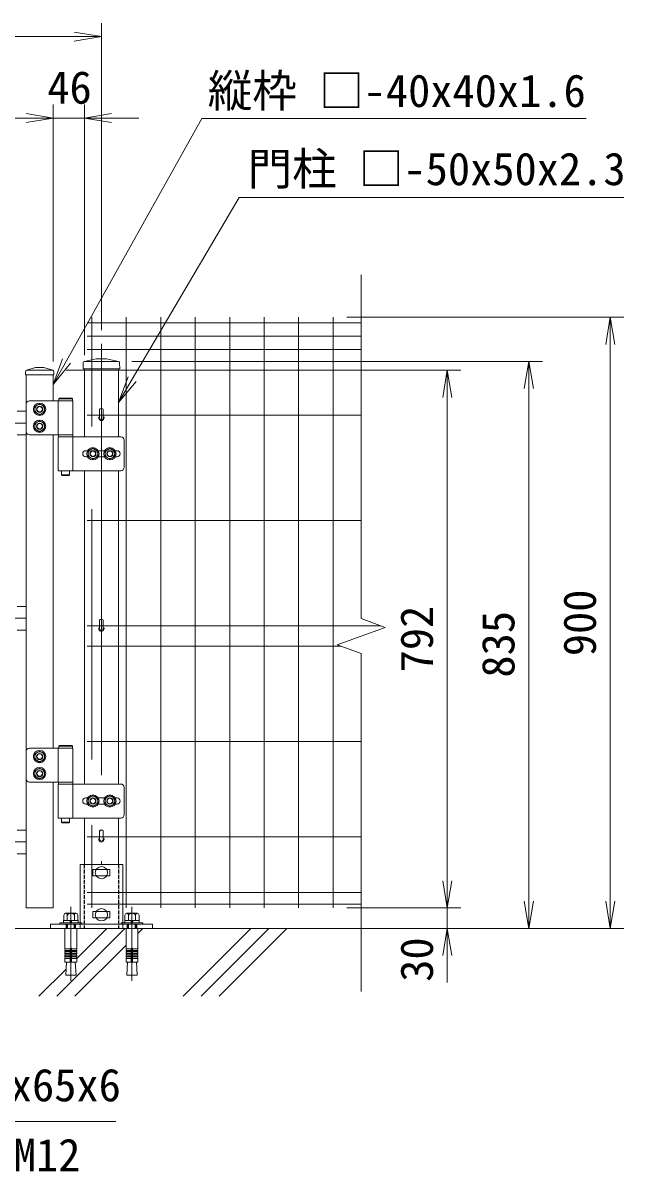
# Model space of a CAD drawing. Units: millimetres, scale not verified. Extents: x -4200 to 4200, y -2970 to 2970.
# Drawn here: x -2399 to -1514, y -119 to 1578 of the extents above; entities that cross this region are included whole.
import ezdxf
from ezdxf.enums import TextEntityAlignment as Align

# ---------------------------------------------------------------- set-up
doc = ezdxf.new("R2010")
doc.units = ezdxf.units.MM
doc.header["$LTSCALE"] = 20
for name, pattern in [('DASHED', [7.5, 6, -1.5]), ('USER1', [50.8, 31.75, -6.35, 6.35, -6.35]), ('USER3', [0.375, 0.25, -0.125])]:
    doc.linetypes.add(name, pattern=pattern)
for name, color, linetype, lineweight in [('0-0_D-STR-TXT', 7, 'Continuous', 9), ('0-1_D-STR3', 3, 'Continuous', 13), ('0-2_D-BMK', 2, 'USER1', 13), ('0-3_D-STR1', 1, 'Continuous', 18), ('0-4_D-STR-DIM', 7, 'Continuous', 9), ('0-5_0', 7, 'Continuous', 9), ('0-7_D-STR2', 7, 'Continuous', 9), ('0-A_D-DCR-HCH', 7, 'Continuous', 9), ('0-B_D-BGD', 7, 'Continuous', 9)]:
    doc.layers.add(name, color=color, linetype=linetype, lineweight=lineweight)
doc.styles.add('ＭＳ ゴシック', font='')
doc.styles.get('ＭＳ ゴシック').set_extended_font_data('MS Gothic')

# ---------------------------------------------------------------- blocks, each defined once
blk = doc.blocks.new('_Open')
at = {"layer": '0-5_0'}
blk.add_line((-20, 3.33), (0, 0), dxfattribs=at)
blk.add_lwpolyline([(-20, -3.33), (0, 0), (-20, 0)], dxfattribs=at)
blk = doc.blocks.new('U59')
at = {"layer": '0-1_D-STR3'}
for p, q in [((18864, 15620), (18844, 15600)), ((19224, 15620), (18864, 15620)), ((19224, 15620), (19244, 15600)), ((17880, 15440), (17880, 14640)), ((19260, 15540), (17980, 15540)), ((18828, 15540), (18828, 14540)), ((19244, 15540), (18844, 15540)), ((19244, 15600), (19244, 15540)), ((19260, 15540), (19260, 14540)), ((17980, 14540), (19260, 14540)), ((18828, 14480), (20668, 14480)), ((18828, 14480), (18828, 13480)), ((18834, 14540), (19254, 14540)), ((18834, 14540), (18834, 14480)), ((18834, 14480), (19254, 14480)), ((19254, 14540), (19254, 14480)), ((19260, 14480), (19260, 13480)), ((20768, 14380), (20768, 13580)), ((19550, 13980), (19550.2, 13980)), ((19640, 14070), (19694.1, 14070)), ((20005.9, 14070), (20194.1, 14070)), ((20505.9, 14070), (20560, 14070)), ((20650, 13980), (20650.2, 13980)), ((19640, 13890), (19694.1, 13890)), ((20005.9, 13890), (20194.1, 13890)), ((20505.9, 13890), (20560, 13890)), ((20668, 13480), (18828, 13480)), ((18924, 13480), (18924, 13360)), ((19164, 13360), (18924, 13360)), ((18944, 13340), (18924, 13360)), ((19144, 13340), (18944, 13340)), ((19144, 13340), (19164, 13360)), ((19164, 13480), (19164, 13360)), ((17880, 5210), (17880, 4410)), ((19260, 5310), (17980, 5310)), ((18828, 5310), (18828, 4310)), ((18864, 5390), (18844, 5370)), ((18844, 5370), (18844, 5310)), ((19244, 5370), (18844, 5370)), ((19244, 5310), (18844, 5310)), ((19224, 5390), (18864, 5390)), ((19224, 5390), (19244, 5370)), ((19244, 5370), (19244, 5310)), ((19260, 5310), (19260, 4310)), ((17980, 4310), (19260, 4310)), ((18828, 4250), (18828, 3250)), ((18828, 4250), (20668, 4250)), ((18834, 4310), (18834, 4250)), ((18834, 4310), (19254, 4310)), ((18834, 4250), (19254, 4250)), ((19254, 4310), (19254, 4250)), ((19260, 4250), (19260, 3250)), ((20768, 4150), (20768, 3350)), ((19550, 3750), (19550.2, 3750)), ((19640, 3840), (19694.1, 3840)), ((20005.9, 3840), (20194.1, 3840)), ((20505.9, 3840), (20560, 3840)), ((20650, 3750), (20650.2, 3750)), ((19640, 3660), (19694.1, 3660)), ((20005.9, 3660), (20194.1, 3660)), ((20505.9, 3660), (20560, 3660)), ((20668, 3250), (18828, 3250)), ((18924, 3250), (18924, 3130)), ((19164, 3250), (19164, 3130))]:
    blk.add_line(p, q, dxfattribs=at)
for points in [[(18280, 15452), (18139.7, 15371), (18139.7, 15209), (18280, 15128), (18420.3, 15209), (18420.3, 15371)], [(18280, 14952), (18139.7, 14871), (18139.7, 14709), (18280, 14628), (18420.3, 14709), (18420.3, 14871)], [(19850, 14142), (19709.7, 14061), (19709.7, 13899), (19850, 13818), (19990.3, 13899), (19990.3, 14061)], [(20350, 14142), (20209.7, 14061), (20209.7, 13899), (20350, 13818), (20490.3, 13899), (20490.3, 14061)], [(18280, 5222), (18139.7, 5141), (18139.7, 4979), (18280, 4898), (18420.3, 4979), (18420.3, 5141)], [(18280, 4722), (18139.7, 4641), (18139.7, 4479), (18280, 4398), (18420.3, 4479), (18420.3, 4641)], [(19850, 3912), (19709.7, 3831), (19709.7, 3669), (19850, 3588), (19990.3, 3669), (19990.3, 3831)], [(20350, 3912), (20209.7, 3831), (20209.7, 3669), (20350, 3588), (20490.3, 3669), (20490.3, 3831)]]:
    blk.add_lwpolyline(points, close=True, dxfattribs=at)
for points in [[(19244, 15600), (18844, 15600), (18844, 15540)], [(19144, 3110), (19164, 3130), (18924, 3130)], [(19144, 3110), (18944, 3110), (18924, 3130)]]:
    blk.add_lwpolyline(points, dxfattribs=at)
for centre, radius in [((18280, 15290), 180), ((18280, 15290), 140.7), ((18280, 15290), 90), ((18280, 15290), 80), ((18280, 14790), 180), ((18280, 14790), 140.7), ((18280, 14790), 90), ((18280, 14790), 80), ((19850, 13980), 180), ((19850, 13980), 140.7), ((19850, 13980), 90), ((19850, 13980), 80), ((20350, 13980), 180), ((20350, 13980), 140.7), ((20350, 13980), 90), ((20350, 13980), 80), ((18280, 5060), 180), ((18280, 5060), 140.7), ((18280, 5060), 90), ((18280, 5060), 80), ((18280, 4560), 180), ((18280, 4560), 140.7), ((18280, 4560), 90), ((18280, 4560), 80), ((19850, 3750), 180), ((19850, 3750), 140.7), ((19850, 3750), 90), ((19850, 3750), 80), ((20350, 3750), 180), ((20350, 3750), 140.7), ((20350, 3750), 90), ((20350, 3750), 80)]:
    blk.add_circle(centre, radius, dxfattribs=at)
for centre, radius, start, end in [((17980, 15440), 100, 90, 180), ((17980, 14640), 100, 180, 270), ((20668, 14380), 100, 0, 90), ((19640, 13980), 90, 90, 180), ((19640, 13980), 90, 180, 270), ((20560, 13980), 90, 0, 90), ((20560, 13980), 90, 270, 0), ((20668, 13580), 100, 270, 0), ((17980, 5210), 100, 90, 180), ((17980, 4410), 100, 180, 270), ((20668, 4150), 100, 0, 90), ((19640, 3750), 90, 90, 180), ((19640, 3750), 90, 180, 270), ((20560, 3750), 90, 0, 90), ((20560, 3750), 90, 270, 0), ((20668, 3350), 100, 270, 0)]:
    blk.add_arc(centre, radius, start, end, dxfattribs=at)
at = {"layer": '0-2_D-BMK'}
for p, q in [((1000, 14885), (17880, 14885)), ((1000, 14885), (17880, 14885)), ((17880, 9135), (1000, 9135)), ((1000, 2544), (17880, 2544))]:
    blk.add_line(p, q, dxfattribs=at)
at = {"layer": '0-3_D-STR1'}
for p, q in [((17860, 16392), (17860, 16300)), ((18700, 16300), (17860, 16300)), ((17880, 16300), (17880, 600)), ((17893.8, 16437.9), (18160, 16520)), ((18659.2, 16440), (17908, 16440)), ((18400, 16520), (18160, 16520)), ((18666.2, 16437.9), (18400, 16520)), ((18680, 16300), (18680, 15540)), ((18700, 16392), (18700, 16300)), ((17880, 15235), (17620, 15235)), ((17880, 14535), (17620, 14535)), ((18680, 14540), (18680, 5310)), ((17880, 9485), (17620, 9485)), ((17880, 8785), (17620, 8785)), ((18680, 4310), (18680, 600)), ((17880, 2894), (17620, 2894)), ((17880, 2194), (17620, 2194)), ((17880, 600), (18680, 600))]:
    blk.add_line(p, q, dxfattribs=at)
for centre, start, end in [((17908, 16392), 90, 180), ((18652, 16392), 0, 72.84994)]:
    blk.add_arc(centre, 48, start, end, dxfattribs=at)
blk = doc.blocks.new('ベースプレート部品\u3000正面図')
at = {"layer": '0-1_D-STR3', "linetype": 'DASHED'}
for p, q in [((16787, 48401.4), (16787, 46521.4)), ((17807, 48401.4), (17807, 46521.4)), ((16257, 46641.4), (16257, 46521.4)), ((16537, 46641.4), (16537, 46521.4)), ((16667, 46641.4), (16667, 46521.4)), ((17927, 46641.4), (17927, 46521.4)), ((18057, 46641.4), (18057, 46521.4)), ((18337, 46641.4), (18337, 46521.4))]:
    blk.add_line(p, q, dxfattribs=at)
at = {"layer": '0-1_D-STR3'}
for p, q in [((17546.8, 48256.4), (17046.7, 48256.4)), ((17046.7, 48256.4), (17046.7, 48066.4)), ((17546.7, 48256.4), (17546.7, 48066.4)), ((17927, 48401.4), (17927, 46641.4)), ((17546.7, 48066.4), (17046.8, 48066.4)), ((17546.8, 47016.4), (17046.7, 47016.4)), ((17046.7, 47016.4), (17046.7, 46826.4)), ((17546.7, 47016.4), (17546.7, 46826.4)), ((15797, 46641.4), (15797, 46521.4)), ((15797, 46641.4), (18797, 46641.4)), ((15797, 46521.4), (18797, 46521.4)), ((17546.7, 46826.4), (17046.8, 46826.4)), ((18797, 46641.4), (18797, 46521.4))]:
    blk.add_line(p, q, dxfattribs=at)
blk.add_lwpolyline([(17927, 48401.4), (16667, 48401.4), (16667, 46641.4)], dxfattribs=at)
blk = doc.blocks.new('MLeader2')
at = {"layer": '0-0_D-STR-TXT'}
blk.add_lwpolyline([(-3219.53, 209.02), (-3085.2, -40.37), (-2310.37, -40.37), (-2262.29, -40.37)], dxfattribs=at)

msp = doc.modelspace()

# ---------------------------------------------------------------- linework, layer by layer
at = {"layer": '0-0_D-STR-TXT'}
for points in [[(-1569.5, 1437.01), (-2135.62, 1437.01), (-2335, 1079.92)], [(-1514.01, 1320.81), (-2080.62, 1320.81), (-2238.2, 1053.21)]]:
    msp.add_lwpolyline(points, dxfattribs=at)
at = {"layer": '0-1_D-STR3'}
for p, q in [((-2286.1, 1008.41), (-2286.1, 996.24)), ((-2280.9, 1008.41), (-2280.9, 996.24)), ((-2286.1, 697.91), (-2286.1, 685.74)), ((-2280.9, 697.91), (-2280.9, 685.74)), ((-2286.1, 387.41), (-2286.1, 375.24)), ((-2280.9, 387.41), (-2280.9, 375.24)), ((-2337.15, 244.24), (-2319.85, 244.24)), ((-2229.85, 244.24), (-2247.15, 244.24))]:
    msp.add_line(p, q, dxfattribs=at)
at = {"layer": '0-1_D-STR3', "lineweight": 18}
for p, q in [((-2317.75, 255.54), (-2339.25, 255.54)), ((-2339.25, 255.54), (-2339.25, 252.54)), ((-2338.89, 263.84), (-2338.89, 255.54)), ((-2338.89, 255.54), (-2318.11, 255.54)), ((-2320.71, 266.34), (-2336.3, 266.34)), ((-2334.5, 266.34), (-2322.5, 266.34)), ((-2333.7, 255.54), (-2333.7, 263.84)), ((-2330, 255.54), (-2329.2, 252.54)), ((-2327, 252.54), (-2327.81, 255.54)), ((-2323.31, 255.54), (-2323.31, 263.84)), ((-2318.11, 255.54), (-2318.11, 263.84)), ((-2317.75, 252.54), (-2317.75, 255.54)), ((-2249.25, 255.54), (-2227.75, 255.54)), ((-2249.25, 252.54), (-2249.25, 255.54)), ((-2248.89, 255.54), (-2248.89, 263.84)), ((-2228.11, 255.54), (-2248.89, 255.54)), ((-2246.29, 266.34), (-2230.7, 266.34)), ((-2232.5, 266.34), (-2244.5, 266.34)), ((-2243.69, 255.54), (-2243.69, 263.84)), ((-2240, 252.54), (-2239.19, 255.54)), ((-2237, 255.54), (-2237.8, 252.54)), ((-2233.3, 255.54), (-2233.3, 263.84)), ((-2228.11, 263.84), (-2228.11, 255.54)), ((-2227.75, 255.54), (-2227.75, 252.54)), ((-2344.5, 252.54), (-2344.5, 250.24)), ((-2312.5, 252.54), (-2344.5, 252.54)), ((-2344.5, 250.24), (-2312.5, 250.24)), ((-2339.25, 252.54), (-2317.75, 252.54)), ((-2337.15, 244.24), (-2337.15, 214.2)), ((-2334.5, 250.24), (-2334.5, 244.24)), ((-2333.42, 244.24), (-2333.42, 250.24)), ((-2323.58, 244.24), (-2323.58, 250.24)), ((-2322.5, 244.24), (-2322.5, 250.24)), ((-2319.85, 244.24), (-2319.85, 214.2)), ((-2312.5, 250.24), (-2312.5, 252.54)), ((-2254.5, 250.24), (-2254.5, 252.54)), ((-2254.5, 252.54), (-2222.5, 252.54)), ((-2222.5, 250.24), (-2254.5, 250.24)), ((-2227.75, 252.54), (-2249.25, 252.54)), ((-2247.15, 244.24), (-2247.15, 214.2)), ((-2244.5, 244.24), (-2244.5, 250.24)), ((-2243.42, 244.24), (-2243.42, 250.24)), ((-2233.58, 244.24), (-2233.58, 250.24)), ((-2232.5, 250.24), (-2232.5, 244.24)), ((-2229.85, 244.24), (-2229.85, 214.2)), ((-2222.5, 252.54), (-2222.5, 250.24)), ((-2329.5, 214.2), (-2337.15, 214.2)), ((-2337.15, 211.7), (-2336.72, 214.16)), ((-2337.15, 211.7), (-2329.5, 211.7)), ((-2337.15, 211.7), (-2337.15, 210.2)), ((-2337.15, 210.2), (-2329.5, 210.2)), ((-2337.15, 207.7), (-2336.72, 210.16)), ((-2337.15, 207.7), (-2329.5, 207.7)), ((-2337.15, 207.7), (-2337.15, 206.2)), ((-2337.15, 206.2), (-2329.5, 206.2)), ((-2337.15, 203.7), (-2336.72, 206.16)), ((-2337.15, 203.7), (-2329.5, 203.7)), ((-2337.15, 203.7), (-2337.15, 202.2)), ((-2329.5, 214.2), (-2329.5, 194.24)), ((-2327.5, 214.2), (-2319.85, 214.2)), ((-2327.5, 214.2), (-2327.5, 194.24)), ((-2319.85, 211.7), (-2327.5, 211.7)), ((-2319.85, 210.2), (-2327.5, 210.2)), ((-2319.85, 207.7), (-2327.5, 207.7)), ((-2319.85, 206.2), (-2327.5, 206.2)), ((-2319.85, 203.7), (-2327.5, 203.7)), ((-2319.85, 211.7), (-2320.29, 214.16)), ((-2319.85, 207.7), (-2320.29, 210.16)), ((-2319.85, 203.7), (-2320.29, 206.16)), ((-2319.85, 211.7), (-2319.85, 210.2)), ((-2319.85, 207.7), (-2319.85, 206.2)), ((-2319.85, 203.7), (-2319.85, 202.2)), ((-2239.5, 214.2), (-2247.15, 214.2)), ((-2247.15, 211.7), (-2246.71, 214.16)), ((-2247.15, 211.7), (-2239.5, 211.7)), ((-2247.15, 211.7), (-2247.15, 210.2)), ((-2247.15, 210.2), (-2239.5, 210.2)), ((-2247.15, 207.7), (-2246.71, 210.16)), ((-2247.15, 207.7), (-2239.5, 207.7)), ((-2247.15, 207.7), (-2247.15, 206.2)), ((-2247.15, 206.2), (-2239.5, 206.2)), ((-2247.15, 203.7), (-2246.71, 206.16)), ((-2247.15, 203.7), (-2239.5, 203.7)), ((-2247.15, 203.7), (-2247.15, 202.2)), ((-2239.5, 214.2), (-2239.5, 194.24)), ((-2237.5, 214.2), (-2237.5, 194.24)), ((-2237.5, 214.2), (-2229.85, 214.2)), ((-2229.85, 211.7), (-2237.5, 211.7)), ((-2229.85, 210.2), (-2237.5, 210.2)), ((-2229.85, 207.7), (-2237.5, 207.7)), ((-2229.85, 206.2), (-2237.5, 206.2)), ((-2229.85, 203.7), (-2237.5, 203.7)), ((-2229.85, 211.7), (-2230.28, 214.16)), ((-2229.85, 207.7), (-2230.28, 210.16)), ((-2229.85, 203.7), (-2230.28, 206.16)), ((-2229.85, 211.7), (-2229.85, 210.2)), ((-2229.85, 207.7), (-2229.85, 206.2)), ((-2229.85, 203.7), (-2229.85, 202.2)), ((-2337.15, 199.74), (-2336.72, 202.2)), ((-2337.15, 202.2), (-2329.5, 202.2)), ((-2337.15, 199.74), (-2329.5, 199.74)), ((-2337.15, 199.74), (-2337.15, 194.24)), ((-2337.15, 194.24), (-2319.85, 194.24)), ((-2335, 194.24), (-2336.08, 175.14)), ((-2319.85, 202.2), (-2327.5, 202.2)), ((-2319.85, 199.74), (-2327.5, 199.74)), ((-2322.01, 194.24), (-2320.92, 175.14)), ((-2319.85, 199.74), (-2320.29, 202.2)), ((-2319.85, 199.74), (-2319.85, 194.24)), ((-2247.15, 202.2), (-2239.5, 202.2)), ((-2247.15, 199.74), (-2246.71, 202.2)), ((-2247.15, 199.74), (-2239.5, 199.74)), ((-2247.15, 199.74), (-2247.15, 194.24)), ((-2229.85, 194.24), (-2247.15, 194.24)), ((-2244.99, 194.24), (-2246.08, 175.14)), ((-2229.85, 202.2), (-2237.5, 202.2)), ((-2229.85, 199.74), (-2237.5, 199.74)), ((-2232, 194.24), (-2230.92, 175.14)), ((-2229.85, 199.74), (-2230.28, 202.2)), ((-2229.85, 199.74), (-2229.85, 194.24)), ((-2320.92, 175.14), (-2336.08, 175.14)), ((-2246.08, 175.14), (-2230.92, 175.14))]:
    msp.add_line(p, q, dxfattribs=at)
at = {"layer": '0-1_D-STR3'}
for centre in [(-2283.5, 326.23), (-2283.5, 264.24)]:
    msp.add_circle(centre, 9, dxfattribs=at)
for centre in [(-2283.5, 996.24), (-2283.5, 685.74), (-2283.5, 375.24)]:
    msp.add_arc(centre, 2.6, 180, 0, dxfattribs=at)
at = {"layer": '0-1_D-STR3', "lineweight": 18}
for centre, radius, start, end in [((-2336.3, 263.74), 2.6, 2.20423, 177.79577), ((-2328.5, 259.69), 6.65, 38.61324, 141.38676), ((-2320.71, 263.74), 2.6, 2.20423, 177.79577), ((-2246.29, 263.74), 2.6, 2.20423, 177.79577), ((-2238.5, 259.69), 6.65, 38.61324, 141.38676), ((-2230.7, 263.74), 2.6, 2.20423, 177.79577), ((-2328.5, 214.2), 1, 0, 180), ((-2238.5, 214.2), 1, 0, 180)]:
    msp.add_arc(centre, radius, start, end, dxfattribs=at)
at = {"layer": '0-1_D-STR3'}
for centre in [(-2283.5, 1008.39), (-2283.5, 697.89), (-2283.5, 387.39), (-2283.5, 386.94)]:
    msp.add_ellipse(centre, major_axis=(-2.6, 0), ratio=0.649974, start_param=3.1415927, end_param=6.2831853, dxfattribs=at)
at = {"layer": '0-2_D-BMK'}
for p, q in [((-2283.5, 1105.04), (-2283.5, 338.24)), ((-2328.5, 276.14), (-2328.5, 167.15)), ((-2238.5, 276.14), (-2238.5, 167.15))]:
    msp.add_line(p, q, dxfattribs=at)
at = {"layer": '0-3_D-STR1'}
for p, q in [((-2310.34, 1077.24), (-2310.5, 1068.24)), ((-2291, 1083.24), (-2308.79, 1079.15)), ((-2308.41, 1079.24), (-2258.59, 1079.24)), ((-2291, 1083.24), (-2276, 1083.24)), ((-2276, 1083.24), (-2258.21, 1079.15)), ((-2256.66, 1077.24), (-2256.5, 1068.24)), ((-2310.5, 1068.24), (-2256.5, 1068.24)), ((-2308.5, 1068.24), (-2308.5, 968.24)), ((-2258.5, 1068.24), (-2258.5, 968.24)), ((-2308.5, 918.24), (-2308.5, 456.74)), ((-2258.5, 918.24), (-2258.5, 456.74)), ((-2308.5, 406.74), (-2308.5, 338.24)), ((-2258.5, 406.74), (-2258.5, 338.24)), ((-2258.5, 244.24), (-2308.5, 244.24))]:
    msp.add_line(p, q, dxfattribs=at)
at = {"layer": '0-3_D-STR1', "linetype": 'USER3'}
for p, q in [((-2308.5, 338.24), (-2308.5, 244.24)), ((-2258.5, 338.24), (-2258.5, 244.24))]:
    msp.add_line(p, q, dxfattribs=at)
at = {"layer": '0-3_D-STR1'}
for centre, radius, start, end in [((-2308.34, 1077.2), 2, 102.93782, 179), ((-2258.66, 1077.2), 2, 1, 77.06218), ((-2283.5, 996.24), 4, 162.5424, 17.4576), ((-2283.5, 685.74), 4, 162.5424, 17.4576), ((-2283.5, 375.24), 4, 162.5424, 17.4576)]:
    msp.add_arc(centre, radius, start, end, dxfattribs=at)
at = {"layer": '0-4_D-STR-DIM'}
for p, q in [((-2283.5, 1125.04), (-2283.5, 1577.61)), ((-2323.5, 1557.61), (-3273.5, 1557.61)), ((-2354.5, 1079.24), (-2354.5, 1457.61)), ((-2354.5, 1079.24), (-2354.5, 1457.61)), ((-2308.5, 1088.24), (-2308.5, 1457.61)), ((-3238.5, 1437.61), (-2394.5, 1437.61)), ((-2394.5, 1437.61), (-2434.5, 1437.61)), ((-2354.5, 1437.61), (-2308.5, 1437.61)), ((-2268.5, 1437.61), (-2228.5, 1437.61)), ((-1922.31, 1144.24), (-1514.11, 1144.24)), ((-1534.11, 1104.24), (-1534.11, 284.24)), ((-2238.59, 1079.24), (-1634.11, 1079.24)), ((-2335.54, 1066.24), (-1754.11, 1066.24)), ((-1654.11, 284.24), (-1654.11, 1039.24)), ((-1774.11, 1026.24), (-1774.11, 314.24)), ((-1774.11, 314.24), (-1774.11, 354.24)), ((-1922.31, 274.24), (-1754.11, 274.24)), ((-1922.31, 274.24), (-1754.11, 274.24)), ((-1774.11, 274.24), (-1774.11, 244.24)), ((-2138.5, 244.24), (-1634.11, 244.24)), ((-2138.5, 244.24), (-1514.11, 244.24)), ((-1881.13, 244.24), (-1754.11, 244.24)), ((-1774.11, 204.24), (-1774.11, 164.24))]:
    msp.add_line(p, q, dxfattribs=at)
at = {"layer": '0-7_D-STR2'}
for p, q in [((-1901.13, 700.39), (-1901.13, 1206.85)), ((-2297.7, 1144.24), (-2297.7, 983.44)), ((-2246.93, 1144.24), (-2246.93, 274.24)), ((-2196.16, 1144.24), (-2196.16, 274.24)), ((-2145.39, 1144.24), (-2145.39, 274.24)), ((-2094.62, 1144.24), (-2094.62, 274.24)), ((-2043.85, 1144.24), (-2043.85, 274.24)), ((-1993.08, 1144.24), (-1993.08, 274.24)), ((-1942.31, 1144.24), (-1942.31, 274.24)), ((-2304.7, 1135.81), (-1901.13, 1135.81)), ((-2304.7, 1116.24), (-1901.13, 1116.24)), ((-2304.7, 1096.67), (-1901.13, 1096.67)), ((-2304.7, 1000.24), (-1901.13, 1000.24)), ((-2297.7, 861.79), (-2297.7, 492.69)), ((-2304.7, 844.99), (-1901.13, 844.99)), ((-1865.89, 687.56), (-1901.13, 700.39)), ((-2304.7, 689.74), (-1871.86, 689.74)), ((-1936.37, 661.91), (-1865.89, 687.56)), ((-1901.13, 649.09), (-1936.37, 661.91)), ((-2304.7, 659.74), (-1930.39, 659.74)), ((-1901.13, 151.24), (-1901.13, 649.09)), ((-2304.7, 519.49), (-1901.13, 519.49)), ((-2297.7, 396.04), (-2297.7, 274.24)), ((-2304.7, 379.24), (-1901.13, 379.24)), ((-2304.7, 297.24), (-1901.13, 297.24)), ((-2304.7, 279.64), (-1901.13, 279.64))]:
    msp.add_line(p, q, dxfattribs=at)
at = {"layer": '0-A_D-DCR-HCH'}
for p, q in [((-2348.93, 144.24), (-2248.93, 244.24)), ((-2319.87, 199.82), (-2275.45, 244.24)), ((-2229.85, 236.81), (-2222.42, 244.24)), ((-2163.32, 144.24), (-2063.32, 244.24)), ((-2136.8, 144.24), (-2036.8, 244.24)), ((-2110.29, 144.24), (-2010.29, 244.24)), ((-2322.42, 144.24), (-2247.15, 219.51)), ((-2375.45, 144.24), (-2335.57, 184.11))]:
    msp.add_line(p, q, dxfattribs=at)
at = {"layer": '0-B_D-BGD'}
msp.add_line((-3695.87, 244.24), (-1901.13, 244.24), dxfattribs=at)

# ---------------------------------------------------------------- block references
at = {"layer": '0-0_D-STR-TXT', "xscale": 2, "yscale": 2}
for p, rotation in [((-2354.5, 1045), 240.82338), ((-2258.5, 1018.74), 239.50814)]:
    msp.add_blockref('_Open', p, dxfattribs=dict(at, rotation=rotation))
at = {"layer": '0-0_D-STR-TXT'}
msp.add_blockref('MLeader2', (0, 0), dxfattribs=at)
at = {"layer": '0-4_D-STR-DIM'}
for name, p, xscale, yscale in [('_Open', (-2283.5, 1557.61), 2, 2), ('_Open', (-2354.5, 1437.61), 2, 2), ('_Open', (-2354.5, 1437.61), 2, 2), ('U59', (-3288.5, 244.24), 0.05, 0.05), ('ベースプレート部品\u3000正面図', (-3148.35, -2081.83), 0.05, 0.05)]:
    msp.add_blockref(name, p, dxfattribs=dict(at, xscale=xscale, yscale=yscale))
at = {"layer": '0-4_D-STR-DIM', "xscale": 2, "yscale": 2}
for p, rotation in [((-2308.5, 1437.61), 180), ((-1534.11, 1144.24), 90), ((-1654.11, 1079.24), 90), ((-1774.11, 1066.24), 90), ((-1774.11, 274.24), 270), ((-1774.11, 274.24), 270), ((-1654.11, 244.24), 270), ((-1534.11, 244.24), 270), ((-1774.11, 244.24), 90)]:
    msp.add_blockref('_Open', p, dxfattribs=dict(at, rotation=rotation))

# ---------------------------------------------------------------- texts
at = {"layer": '0-0_D-STR-TXT', "style": 'ＭＳ ゴシック'}
for s, p in [('縦枠 □-40x40x1.6', (-2126.86, 1439.48)), ('門柱 □-50x50x2.3', (-2068.23, 1324.36)), ('ベースプレート 2-150x65x6', (-3073.87, -24.97)), ('他穿孔めねじアンカーM12', (-3068.54, -127.99))]:
    msp.add_text(s, height=48.09, dxfattribs=at).set_placement(p, align=Align.BOTTOM_LEFT)
at = {"layer": '0-4_D-STR-DIM', "style": 'ＭＳ ゴシック'}
msp.add_text('46', height=48.09, dxfattribs=at).set_placement((-2363.22, 1444.36), align=Align.BOTTOM_LEFT)
for s, p in [('900', (-1540.86, 645.11)), ('792', (-1780.86, 621.26)), ('835', (-1660.86, 613.51)), ('30', (-1780.86, 165.51))]:
    msp.add_text(s, height=48.09, rotation=90, dxfattribs=at).set_placement(p, align=Align.BOTTOM_LEFT)

doc.saveas('drawing.dxf')
